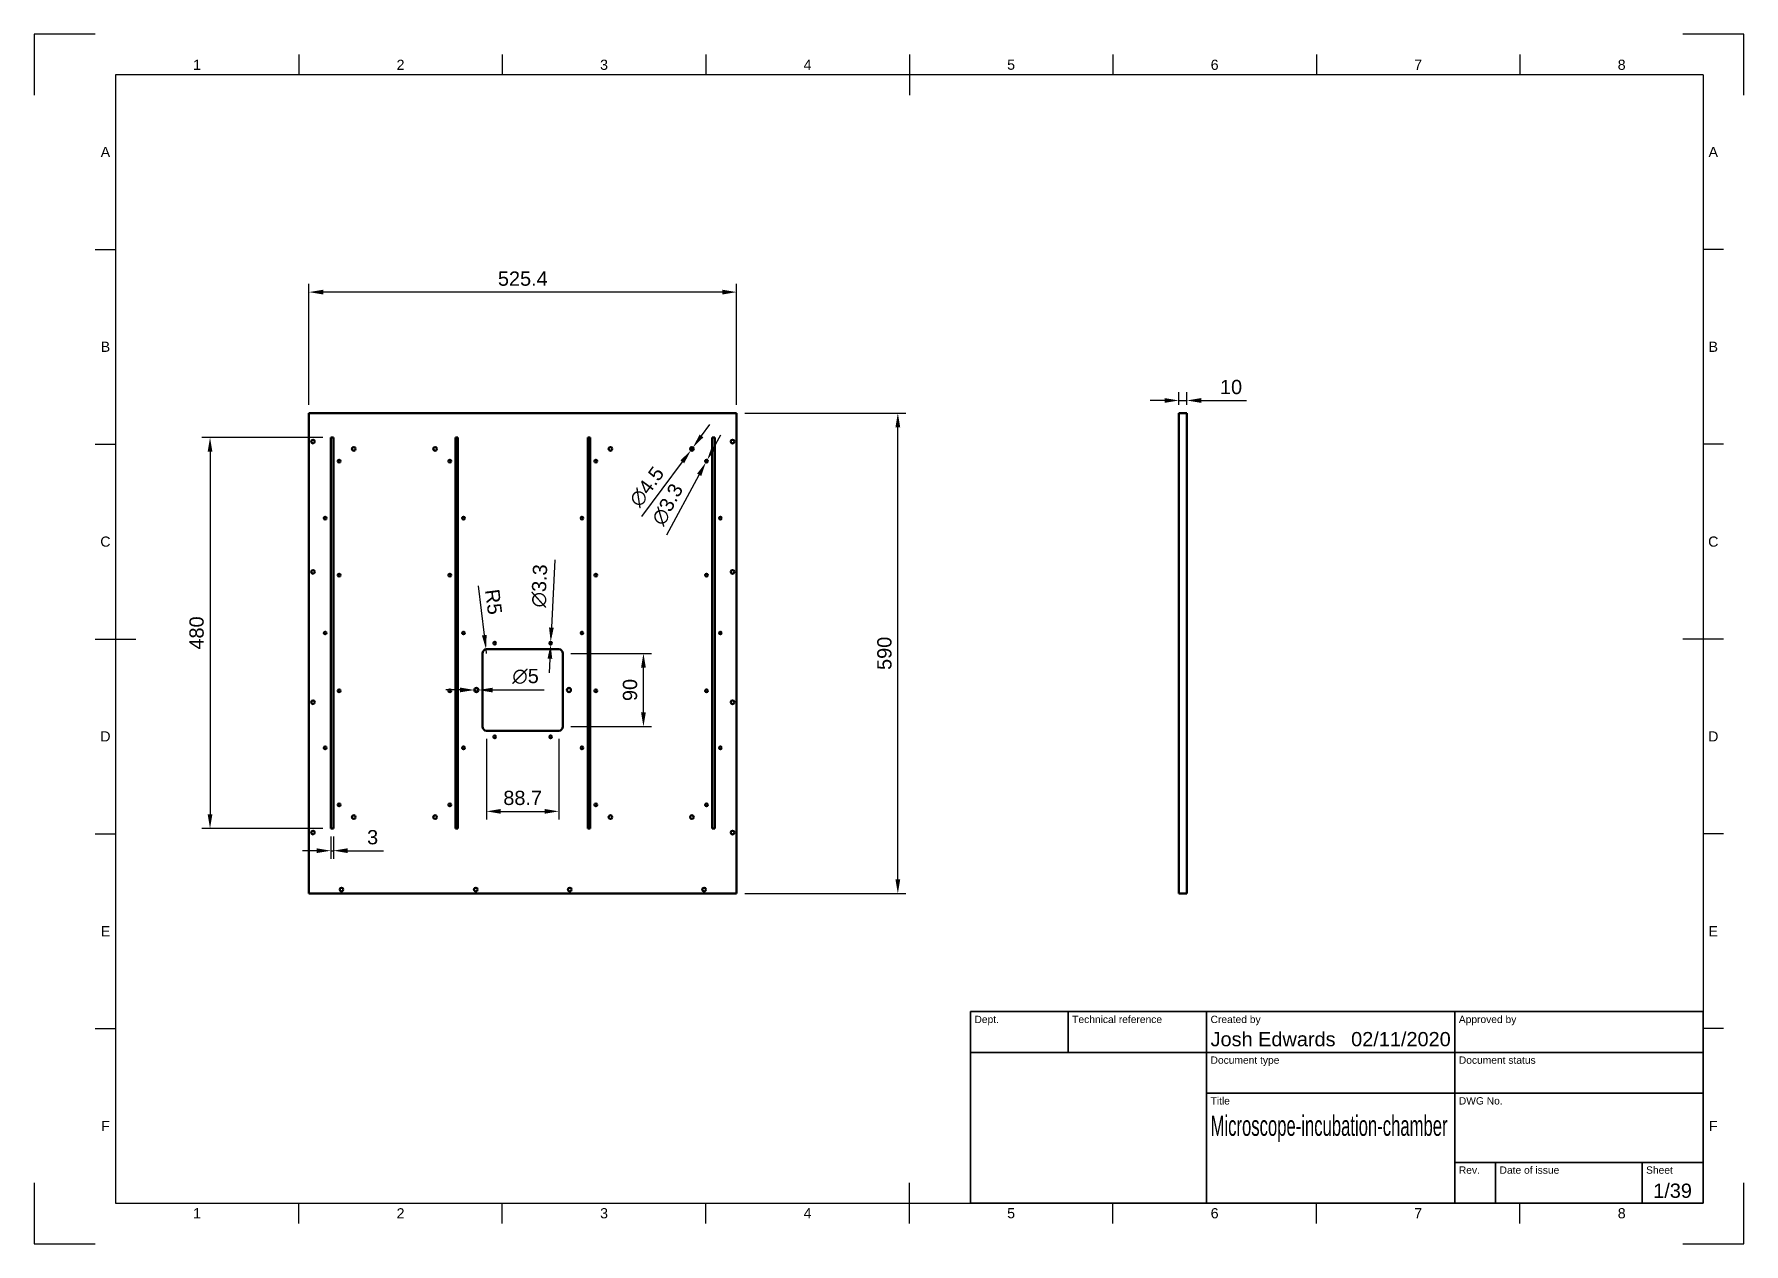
# Model space of a CAD drawing. Header units: millimetres. Extents: x 0 to 420, y 0 to 297.
import ezdxf
from ezdxf.enums import TextEntityAlignment as Align

# ---------------------------------------------------------------- set-up
doc = ezdxf.new("R2010")
doc.units = ezdxf.units.MM
doc.header["$LTSCALE"] = 0.75
for name, color, linetype, lineweight in [('Border', 7, 'Continuous', 25), ('Dimensions', 7, 'Continuous', 25), ('TitleBlock', 7, 'Continuous', 35), ('Visible', 7, 'Continuous', 50)]:
    doc.layers.add(name, color=color, linetype=linetype, lineweight=lineweight)
doc.styles.add('FusionTitle', font='')
doc.styles.get("Standard").update_dxf_attribs({"font": 'arial.ttf'})
doc.styles.get('FusionTitle').set_extended_font_data('Arial Unicode MS')
doc.dimstyles.new('ISO-25', dxfattribs={"dimtxt": 3.5, "dimasz": 3.5, "dimexe": 2, "dimexo": 2, "dimgap": 1.5, "dimtad": 1, "dimzin": 12, "dimdsep": 46, "dimtxsty": 'Standard', "dimcen": 0, "dimclrd": 256, "dimclre": 256, "dimclrt": 256, "dimazin": 3, "dimtp": 0.1, "dimtm": 0.1, "dimtfac": 0.714, "dimtmove": 0, "dimatfit": 3, "dimfxl": 1, "dimtzin": 12, "dimarcsym": 0})

# ---------------------------------------------------------------- blocks, each defined once
blk = doc.blocks.new('ISO_A3_SHEET')
at = {"layer": 'Border'}
for p, q in [((15, 297), (0, 297)), ((0, 297), (0, 282)), ((420, 297), (405, 297)), ((420, 282), (420, 297)), ((65, 292), (65, 287)), ((115, 292), (115, 287)), ((165, 292), (165, 287)), ((215, 292), (215, 282)), ((265, 292), (265, 287)), ((315, 292), (315, 287)), ((365, 292), (365, 287)), ((410, 287), (20, 287)), ((20, 287), (20, 10)), ((410, 287), (410, 10)), ((15, 244.16666), (20, 244.16666)), ((415, 244.16666), (410, 244.16666)), ((15, 196.33333), (20, 196.33333)), ((415, 196.33333), (410, 196.33333)), ((15, 148.5), (25, 148.5)), ((415, 148.5), (405, 148.5)), ((15, 100.66667), (20, 100.66667)), ((415, 100.66667), (410, 100.66667)), ((15, 52.83334), (20, 52.83334)), ((415, 52.83334), (410, 52.83334)), ((0, 15), (0, 0)), ((215, 5), (215, 15)), ((420, 0), (420, 15)), ((20, 10), (410, 10)), ((65, 5), (65, 10)), ((115, 5), (115, 10)), ((165, 5), (165, 10)), ((265, 5), (265, 10)), ((315, 5), (315, 10)), ((365, 5), (365, 10)), ((0, 0), (15, 0)), ((405, 0), (420, 0))]:
    blk.add_line(p, q, dxfattribs=at)
at = {"layer": 'Border', "style": 'FusionTitle'}
for s, p in [('1', (40, 289.5)), ('2', (90, 289.5)), ('3', (140, 289.5)), ('4', (190, 289.5)), ('5', (240, 289.5)), ('6', (290, 289.5)), ('7', (340, 289.5)), ('8', (390, 289.5)), ('A', (17.5, 268.08333)), ('A', (412.5, 268.08333)), ('B', (17.5, 220.25)), ('B', (412.5, 220.25)), ('C', (17.5, 172.41667)), ('C', (412.5, 172.41667)), ('D', (17.5, 124.58334)), ('D', (412.5, 124.58334)), ('E', (17.5, 76.75001)), ('E', (412.5, 76.75001)), ('F', (17.5, 28.91668)), ('F', (412.5, 28.91668)), ('1', (40, 7.5)), ('2', (90, 7.5)), ('3', (140, 7.5)), ('4', (190, 7.5)), ('5', (240, 7.5)), ('6', (290, 7.5)), ('7', (340, 7.5)), ('8', (390, 7.5))]:
    blk.add_text(s, height=2.5, dxfattribs=at).set_placement(p, align=Align.MIDDLE)
blk = doc.blocks.new('ISO_TITLEBLOCK')
at = {"layer": 'TitleBlock'}
for p, q in [((0, 47), (-180, 47)), ((-180, 47), (-180, 0)), ((-156, 37), (-156, 47)), ((-122, 0), (-122, 47)), ((-61, 0), (-61, 47)), ((0, 0), (0, 47)), ((-180, 37), (0, 37)), ((-122, 27), (0, 27)), ((-61, 10), (0, 10)), ((-51, 0), (-51, 10)), ((-15, 0), (-15, 10)), ((-180, 0), (0, 0))]:
    blk.add_line(p, q, dxfattribs=at)
at = {"layer": 'TitleBlock', "style": 'FusionTitle'}
for s, p in [('Dept.', (-179, 46)), ('Technical reference', (-155, 46)), ('Created by', (-121, 46)), ('Approved by', (-60, 46)), ('Document type', (-121, 36)), ('Document status', (-60, 36)), ('Title', (-121, 26)), ('DWG No.', (-60, 26)), ('Rev.', (-60, 9)), ('Date of issue', (-50, 9)), ('Sheet', (-14, 9))]:
    blk.add_text(s, height=1.8, dxfattribs=at).set_placement(p, align=Align.TOP_LEFT)
for tag, p, height in [('DEPT', (-179, 38.5), 3.5), ('TECHNICAL_REFERENCE', (-155, 38.5), 3.5), ('CREATED_BY', (-121, 38.5), 3.5), ('APPROVED_BY', (-60, 38.5), 3.5), ('DOCUMENT_TYPE', (-121, 28.5), 3.5), ('DOCUMENT_STATUS', (-60, 28.5), 3.5), ('TITLE_1', (-121, 16.5), 5), ('TITLE_2', (-121, 9), 5), ('TITLE_3', (-121, 1.5), 5), ('DATE_OF_ISSUE', (-50, 1.5), 3.5)]:
    blk.add_attdef(tag, p, '', height=height, dxfattribs=at)
for tag, p in [('CREATED_DATE', (-62, 38.5)), ('APPROVED_DATE', (-1, 38.5))]:
    blk.add_attdef(tag, text='', height=3.5, dxfattribs=at).set_placement(p, align=Align.RIGHT)
for tag, height, p in [('DRAWING_NUMBER', 5, (-30.5, 16.6)), ('REV', 3.5, (-56, 3.1)), ('SHEET', 3.5, (-7.5, 3.1))]:
    blk.add_attdef(tag, text='', height=height, dxfattribs=at).set_placement(p, align=Align.MIDDLE)
blk = doc.blocks.new('*D17')
at = {"layer": 'Defpoints', "color": 0, "transparency": 16777216}
for p in [(161.308633, 194.814567), (161.842872, 195.538852)]:
    blk.add_point(p, dxfattribs=at)
at = {"layer": 'Dimensions', "lineweight": -2, "transparency": 16777216}
for p, q in [((163.920468, 198.355516), (165.998064, 201.17218)), ((161.842872, 195.538852), (161.308633, 194.814567)), ((149.314172, 178.553287), (159.231038, 191.997903))]:
    blk.add_line(p, q, dxfattribs=at)
at = {"layer": 'Dimensions', "transparency": 16777216}
for points in [[(163.451024, 198.701782), (164.389912, 198.00925), (161.842872, 195.538852)], [(158.761594, 192.344169), (159.700482, 191.651637), (161.308633, 194.814567)]]:
    blk.add_solid(points, dxfattribs=at)
at = {"layer": 'Dimensions', "transparency": 16777216, "insert": (150.509779, 185.87653), "char_height": 3.5, "attachment_point": 5, "rotation": 53.58717854}
blk.add_mtext('∅4.5', dxfattribs=at)
blk = doc.blocks.new('*D18')
at = {"layer": 'Defpoints', "color": 0, "transparency": 16777216}
for p in [(165.019318, 191.886145), (165.332188, 192.467275)]:
    blk.add_point(p, dxfattribs=at)
at = {"layer": 'Dimensions', "lineweight": -2, "transparency": 16777216}
for p, q in [((166.99135, 195.549025), (168.650512, 198.630774)), ((165.332188, 192.467275), (165.019318, 191.886145)), ((155.453025, 174.117584), (163.360156, 188.804395))]:
    blk.add_line(p, q, dxfattribs=at)
at = {"layer": 'Dimensions', "transparency": 16777216}
for points in [[(166.477725, 195.825552), (167.504975, 195.272498), (165.332188, 192.467275)], [(162.846531, 189.080922), (163.873781, 188.527868), (165.019318, 191.886145)]]:
    blk.add_solid(points, dxfattribs=at)
at = {"layer": 'Dimensions', "transparency": 16777216, "insert": (155.596613, 181.52471), "char_height": 3.5, "attachment_point": 5, "rotation": 61.7027445}
blk.add_mtext('∅3.3', dxfattribs=at)
blk = doc.blocks.new('*D19')
at = {"layer": 'Defpoints', "color": 0, "transparency": 16777216}
for p in [(67.495753, 233.675195), (67.495753, 203.97671), (172.575753, 203.97671)]:
    blk.add_point(p, dxfattribs=at)
at = {"layer": 'Dimensions', "lineweight": -2, "transparency": 16777216}
for p, q in [((67.495753, 205.97671), (67.495753, 235.675195)), ((172.575753, 205.97671), (172.575753, 235.675195)), ((169.075753, 233.675195), (70.995753, 233.675195))]:
    blk.add_line(p, q, dxfattribs=at)
at = {"layer": 'Dimensions', "transparency": 16777216}
for points in [[(70.995753, 234.258528), (70.995753, 233.091861), (67.495753, 233.675195)], [(169.075753, 234.258528), (169.075753, 233.091861), (172.575753, 233.675195)]]:
    blk.add_solid(points, dxfattribs=at)
at = {"layer": 'Dimensions', "transparency": 16777216, "insert": (120.035753, 236.9622), "char_height": 3.5, "attachment_point": 5}
blk.add_mtext('525.4', dxfattribs=at)
blk = doc.blocks.new('*D20')
at = {"layer": 'Defpoints', "color": 0, "transparency": 16777216}
for p in [(172.575753, 203.97671), (212.173733, 203.97671), (172.575753, 85.97671)]:
    blk.add_point(p, dxfattribs=at)
at = {"layer": 'Dimensions', "lineweight": -2, "transparency": 16777216}
for p, q in [((174.575753, 203.97671), (214.173733, 203.97671)), ((212.173733, 89.47671), (212.173733, 200.47671)), ((174.575753, 85.97671), (214.173733, 85.97671))]:
    blk.add_line(p, q, dxfattribs=at)
at = {"layer": 'Dimensions', "transparency": 16777216}
for points in [[(211.590399, 200.47671), (212.757066, 200.47671), (212.173733, 203.97671)], [(211.590399, 89.47671), (212.757066, 89.47671), (212.173733, 85.97671)]]:
    blk.add_solid(points, dxfattribs=at)
at = {"layer": 'Dimensions', "transparency": 16777216, "insert": (208.886727, 144.97671), "char_height": 3.5, "attachment_point": 5, "rotation": 90}
blk.add_mtext('590', dxfattribs=at)
blk = doc.blocks.new('*D21')
at = {"layer": 'Defpoints', "color": 0, "transparency": 16777216}
for p in [(72.895753, 197.97671), (43.197268, 101.97671), (72.895753, 101.97671)]:
    blk.add_point(p, dxfattribs=at)
at = {"layer": 'Dimensions', "lineweight": -2, "transparency": 16777216}
for p, q in [((70.895753, 197.97671), (41.197268, 197.97671)), ((43.197268, 194.47671), (43.197268, 105.47671)), ((70.895753, 101.97671), (41.197268, 101.97671))]:
    blk.add_line(p, q, dxfattribs=at)
at = {"layer": 'Dimensions', "transparency": 16777216}
for points in [[(42.613935, 194.47671), (43.780601, 194.47671), (43.197268, 197.97671)], [(42.613935, 105.47671), (43.780601, 105.47671), (43.197268, 101.97671)]]:
    blk.add_solid(points, dxfattribs=at)
at = {"layer": 'Dimensions', "transparency": 16777216, "insert": (39.910263, 149.97671), "char_height": 3.5, "attachment_point": 5, "rotation": 90}
blk.add_mtext('480', dxfattribs=at)
blk = doc.blocks.new('*D22')
at = {"layer": 'Defpoints', "color": 0, "transparency": 16777216}
for p in [(72.895753, 101.97671), (73.495753, 101.97671), (73.495753, 96.523202)]:
    blk.add_point(p, dxfattribs=at)
at = {"layer": 'Dimensions', "lineweight": -2, "transparency": 16777216}
for p, q in [((72.895753, 99.97671), (72.895753, 94.523202)), ((73.495753, 99.97671), (73.495753, 94.523202)), ((69.395753, 96.523202), (65.895753, 96.523202)), ((72.895753, 96.523202), (73.495753, 96.523202)), ((76.995753, 96.523202), (85.787704, 96.523202))]:
    blk.add_line(p, q, dxfattribs=at)
at = {"layer": 'Dimensions', "transparency": 16777216}
for points in [[(69.395753, 97.106535), (69.395753, 95.939868), (72.895753, 96.523202)], [(76.995753, 97.106535), (76.995753, 95.939868), (73.495753, 96.523202)]]:
    blk.add_solid(points, dxfattribs=at)
at = {"layer": 'Dimensions', "transparency": 16777216, "insert": (83.141728, 99.811401), "char_height": 3.5, "attachment_point": 5}
blk.add_mtext('3', dxfattribs=at)
blk = doc.blocks.new('*D23')
at = {"layer": 'Defpoints', "color": 0, "transparency": 16777216}
for p in [(111.135753, 125.97671), (128.875753, 125.97671), (128.875753, 106.17772)]:
    blk.add_point(p, dxfattribs=at)
at = {"layer": 'Dimensions', "lineweight": -2, "transparency": 16777216}
for p, q in [((111.135753, 123.97671), (111.135753, 104.17772)), ((128.875753, 123.97671), (128.875753, 104.17772)), ((114.635753, 106.17772), (125.375753, 106.17772))]:
    blk.add_line(p, q, dxfattribs=at)
at = {"layer": 'Dimensions', "transparency": 16777216}
for points in [[(114.635753, 106.761053), (114.635753, 105.594387), (111.135753, 106.17772)], [(125.375753, 106.761053), (125.375753, 105.594387), (128.875753, 106.17772)]]:
    blk.add_solid(points, dxfattribs=at)
at = {"layer": 'Dimensions', "transparency": 16777216, "insert": (120.005753, 109.464725), "char_height": 3.5, "attachment_point": 5}
blk.add_mtext('88.7', dxfattribs=at)
blk = doc.blocks.new('*D24')
at = {"layer": 'Defpoints', "color": 0, "transparency": 16777216}
for p in [(129.875753, 144.97671), (149.674743, 144.97671), (129.875753, 126.97671)]:
    blk.add_point(p, dxfattribs=at)
at = {"layer": 'Dimensions', "lineweight": -2, "transparency": 16777216}
for p, q in [((131.875753, 144.97671), (151.674743, 144.97671)), ((149.674743, 130.47671), (149.674743, 141.47671)), ((131.875753, 126.97671), (151.674743, 126.97671))]:
    blk.add_line(p, q, dxfattribs=at)
at = {"layer": 'Dimensions', "transparency": 16777216}
for points in [[(149.091409, 141.47671), (150.258076, 141.47671), (149.674743, 144.97671)], [(149.091409, 130.47671), (150.258076, 130.47671), (149.674743, 126.97671)]]:
    blk.add_solid(points, dxfattribs=at)
at = {"layer": 'Dimensions', "transparency": 16777216, "insert": (146.387737, 135.97671), "char_height": 3.5, "attachment_point": 5, "rotation": 90}
blk.add_mtext('90', dxfattribs=at)
blk = doc.blocks.new('*D25')
at = {"layer": 'Defpoints', "color": 0, "transparency": 16777216}
for p in [(111.01119, 145.968922), (111.135753, 144.97671)]:
    blk.add_point(p, dxfattribs=at)
at = {"layer": 'Dimensions', "lineweight": -2, "transparency": 16777216}
for p, q in [((109.059265, 161.517068), (110.57522, 149.441662)), ((111.135753, 144.97671), (111.01119, 145.968922))]:
    blk.add_line(p, q, dxfattribs=at)
at = {"layer": 'Dimensions', "transparency": 16777216}
blk.add_solid([(111.15401, 149.514324), (109.996429, 149.369001), (111.01119, 145.968922)], dxfattribs=at)
at = {"layer": 'Dimensions', "transparency": 16777216, "insert": (112.853556, 157.624283), "char_height": 3.5, "attachment_point": 5, "rotation": 277.15551816}
blk.add_mtext('R5', dxfattribs=at)
blk = doc.blocks.new('*D26')
at = {"layer": 'Defpoints', "color": 0, "transparency": 16777216}
for p in [(108.135758, 135.978987), (109.135748, 135.974432)]:
    blk.add_point(p, dxfattribs=at)
at = {"layer": 'Dimensions', "lineweight": -2, "transparency": 16777216}
for p, q in [((104.635794, 135.994931), (101.135831, 136.010875)), ((108.135758, 135.978987), (109.135748, 135.974432)), ((125.264161, 135.90096), (112.635711, 135.958488))]:
    blk.add_line(p, q, dxfattribs=at)
at = {"layer": 'Dimensions', "transparency": 16777216}
for points in [[(104.638452, 136.578259), (104.633137, 135.411604), (108.135758, 135.978987)], [(112.638369, 136.541816), (112.633054, 135.375161), (109.135748, 135.974432)]]:
    blk.add_solid(points, dxfattribs=at)
at = {"layer": 'Dimensions', "transparency": 16777216, "insert": (120.715338, 139.306608), "char_height": 3.5, "attachment_point": 5, "rotation": 359.73901692}
blk.add_mtext('∅5', dxfattribs=at)
blk = doc.blocks.new('*D27')
at = {"layer": 'Defpoints', "color": 0, "transparency": 16777216}
for p in [(126.85981, 147.147095), (126.891695, 147.806324)]:
    blk.add_point(p, dxfattribs=at)
at = {"layer": 'Dimensions', "lineweight": -2, "transparency": 16777216}
for p, q in [((127.866613, 167.962843), (127.060784, 151.302238)), ((126.85981, 147.147095), (126.891695, 147.806324)), ((126.690722, 143.651182), (126.521634, 140.155269))]:
    blk.add_line(p, q, dxfattribs=at)
at = {"layer": 'Dimensions', "transparency": 16777216}
for points in [[(126.478131, 151.330419), (127.643436, 151.274056), (126.891695, 147.806324)], [(126.10807, 143.679363), (127.273374, 143.623001), (126.85981, 147.147095)]]:
    blk.add_solid(points, dxfattribs=at)
at = {"layer": 'Dimensions', "transparency": 16777216, "insert": (124.167304, 161.544024), "char_height": 3.5, "attachment_point": 5, "rotation": 87.23090478}
blk.add_mtext('∅3.3', dxfattribs=at)
blk = doc.blocks.new('*D28')
at = {"layer": 'Defpoints', "color": 0, "transparency": 16777216}
for p in [(283.193099, 207.066645), (281.193099, 203.976709), (283.193099, 203.976709)]:
    blk.add_point(p, dxfattribs=at)
at = {"layer": 'Dimensions', "lineweight": -2, "transparency": 16777216}
for p, q in [((277.693099, 207.066645), (274.193099, 207.066645)), ((281.193099, 205.976709), (281.193099, 209.066645)), ((281.193099, 207.066645), (283.193099, 207.066645)), ((283.193099, 205.976709), (283.193099, 209.066645)), ((286.693099, 207.066645), (297.865336, 207.066645))]:
    blk.add_line(p, q, dxfattribs=at)
at = {"layer": 'Dimensions', "transparency": 16777216}
for points in [[(277.693099, 207.649979), (277.693099, 206.483312), (281.193099, 207.066645)], [(286.693099, 207.649979), (286.693099, 206.483312), (283.193099, 207.066645)]]:
    blk.add_solid(points, dxfattribs=at)
at = {"layer": 'Dimensions', "transparency": 16777216, "insert": (294.029217, 210.353651), "char_height": 3.5, "attachment_point": 5}
blk.add_mtext('10', dxfattribs=at)

msp = doc.modelspace()

# ---------------------------------------------------------------- linework, layer by layer
at = {"layer": 'Visible'}
for p, q in [((172.575753, 203.97671, 1), (67.495753, 203.97671, 1)), ((67.495753, 203.97671, 1), (67.495753, 85.97671, 1)), ((172.575753, 85.97671, 1), (172.575753, 203.97671, 1)), ((72.895753, 197.97671, 1), (72.895753, 101.97671, 1)), ((73.495753, 197.97671, 1), (72.895753, 197.97671, 1)), ((73.495753, 101.97671, 1), (73.495753, 197.97671, 1)), ((104.095753, 197.97671, 1), (103.495753, 197.97671, 1)), ((103.495753, 197.97671, 1), (103.495753, 101.97671, 1)), ((104.095753, 101.97671, 1), (104.095753, 197.97671, 1)), ((136.575753, 197.97671, 1), (135.975753, 197.97671, 1)), ((135.975753, 197.97671, 1), (135.975753, 101.97671, 1)), ((136.575753, 101.97671, 1), (136.575753, 197.97671, 1)), ((167.175753, 197.97671, 1), (166.575753, 197.97671, 1)), ((166.575753, 197.97671, 1), (166.575753, 101.97671, 1)), ((167.175753, 101.97671, 1), (167.175753, 197.97671, 1)), ((110.135753, 144.97671, 1), (110.135753, 126.97671, 1)), ((128.875753, 145.97671, 1), (111.135753, 145.97671, 1)), ((129.875753, 126.97671, 1), (129.875753, 144.97671, 1)), ((111.135753, 125.97671, 1), (128.875753, 125.97671, 1)), ((72.895753, 101.97671, 1), (73.495753, 101.97671, 1)), ((103.495753, 101.97671, 1), (104.095753, 101.97671, 1)), ((135.975753, 101.97671, 1), (136.575753, 101.97671, 1)), ((166.575753, 101.97671, 1), (167.175753, 101.97671, 1)), ((67.495753, 85.97671, 1), (172.575753, 85.97671, 1))]:
    msp.add_line(p, q, dxfattribs=at)
at = {"layer": 'Visible', "extrusion": (1, -2e-16, 2.967e-13)}
for p, q in [((281.193099, 85.976709, 52.54), (281.193099, 203.976709, 52.54)), ((281.193099, 203.976709, 52.54), (283.193099, 203.976709, 52.54)), ((283.193099, 203.976709, 52.54), (283.193099, 85.976709, 52.54)), ((281.193099, 85.976709, 52.54), (283.193099, 85.976709, 52.54))]:
    msp.add_line(p, q, dxfattribs=at)
at = {"layer": 'Visible'}
for centre, radius in [((68.495753, 196.97671, 1), 0.45), ((171.575753, 196.97671, 1), 0.45), ((78.495753, 195.17671, 1), 0.45), ((98.495753, 195.17671, 1), 0.45), ((141.575753, 195.17671, 1), 0.45), ((161.575753, 195.17671, 1), 0.45), ((74.895753, 192.17671, 1), 0.33), ((102.095753, 192.17671, 1), 0.33), ((137.975753, 192.17671, 1), 0.33), ((165.175753, 192.17671, 1), 0.33), ((71.495753, 178.17671, 1), 0.33), ((105.495753, 178.17671, 1), 0.33), ((134.575753, 178.17671, 1), 0.33), ((168.575753, 178.17671, 1), 0.33), ((68.495753, 164.97671, 1), 0.45), ((74.895753, 164.17671, 1), 0.33), ((102.095753, 164.17671, 1), 0.33), ((137.975753, 164.17671, 1), 0.33), ((165.175753, 164.17671, 1), 0.33), ((171.575753, 164.97671, 1), 0.45), ((71.495753, 149.97671, 1), 0.33), ((105.495753, 149.97671, 1), 0.33), ((113.135753, 147.47671, 1), 0.33), ((126.875753, 147.47671, 1), 0.33), ((134.575753, 149.97671, 1), 0.33), ((168.575753, 149.97671, 1), 0.33), ((74.895753, 135.77671, 1), 0.33), ((102.095753, 135.77671, 1), 0.33), ((108.635753, 135.97671, 1), 0.5), ((131.375753, 135.97671, 1), 0.5), ((137.975753, 135.77671, 1), 0.33), ((165.175753, 135.77671, 1), 0.33), ((68.495753, 132.97671, 1), 0.45), ((171.575753, 132.97671, 1), 0.45), ((71.495753, 121.77671, 1), 0.33), ((105.495753, 121.77671, 1), 0.33), ((113.135753, 124.47671, 1), 0.33), ((126.875753, 124.47671, 1), 0.33), ((134.575753, 121.77671, 1), 0.33), ((168.575753, 121.77671, 1), 0.33), ((74.895753, 107.77671, 1), 0.33), ((78.495753, 104.77671, 1), 0.45), ((98.495753, 104.77671, 1), 0.45), ((102.095753, 107.77671, 1), 0.33), ((137.975753, 107.77671, 1), 0.33), ((141.575753, 104.77671, 1), 0.45), ((161.575753, 104.77671, 1), 0.45), ((165.175753, 107.77671, 1), 0.33), ((68.495753, 100.97671, 1), 0.45), ((171.575753, 100.97671, 1), 0.45), ((75.495753, 86.97671, 1), 0.45), ((108.495753, 86.97671, 1), 0.45), ((131.575753, 86.97671, 1), 0.45), ((164.575753, 86.97671, 1), 0.45)]:
    msp.add_circle(centre, radius, dxfattribs=at)
for centre, start, end in [((111.135753, 144.97671, 1), 90, 180), ((128.875753, 144.97671, 1), 0, 90), ((111.135753, 126.97671, 1), 180, 270), ((128.875753, 126.97671, 1), 270, 0)]:
    msp.add_arc(centre, 1, start, end, dxfattribs=at)

# ---------------------------------------------------------------- block references
at = {"layer": 'Border'}
msp.add_blockref('ISO_A3_SHEET', (0, 0), dxfattribs=at)
at = {"layer": 'TitleBlock'}
ref = msp.add_blockref('ISO_TITLEBLOCK', (410, 10), dxfattribs=at)
ref.add_attrib('CREATED_DATE', '02/11/2020', dxfattribs={"height": 3.5, "style": 'FusionTitle'}).set_placement((348, 48.5), align=Align.RIGHT)
ref.add_attrib('SHEET', '1/39', dxfattribs={"height": 3.5, "style": 'FusionTitle'}).set_placement((402.5, 13.1), align=Align.MIDDLE)
ref.add_attrib('TITLE_1', 'Microscope-incubation-chamber', (289, 26.5), dxfattribs={"height": 5, "style": 'FusionTitle', "width": 0.585891})
ref.add_attrib('CREATED_BY', 'Josh Edwards', (289, 48.5), dxfattribs={"height": 3.5, "style": 'FusionTitle'})

# ---------------------------------------------------------------- dimensions: what is measured, and where the dimension line sits
at = {"layer": 'Dimensions'}
dim = msp.add_linear_dim(base=(67.495753, 233.675195), p1=(172.575753, 203.97671), p2=(67.495753, 203.97671), dimstyle='ISO-25', override={"dimlfac": 5, "dimclrd": 256, "dimclre": 256}, dxfattribs=at)
dim.commit()
dim.dimension.update_dxf_attribs({"geometry": '*D19', "text_midpoint": (120.035753, 236.9622)})
for p1, p2, distance, picture, middle in [((281.193099, 203.976709), (283.193099, 203.976709), 3.089936, '*D28', (294.029217, 210.353651)), ((172.575753, 85.97671), (172.575753, 203.97671), -39.59798, '*D20', (208.886727, 144.97671)), ((72.895753, 197.97671), (72.895753, 101.97671), -29.698485, '*D21', (39.910263, 149.97671)), ((129.875753, 126.97671), (129.875753, 144.97671), -19.79899, '*D24', (146.387737, 135.97671)), ((111.135753, 125.97671), (128.875753, 125.97671), -19.79899, '*D23', (120.005753, 109.464725)), ((72.895753, 101.97671), (73.495753, 101.97671), -5.453508, '*D22', (83.141728, 99.811401))]:
    dim = msp.add_aligned_dim(p1=p1, p2=p2, distance=distance, dimstyle='ISO-25', override={"dimlfac": 5, "dimclrd": 256, "dimclre": 256}, dxfattribs=at)
    dim.commit()
    dim.dimension.update_dxf_attribs({"geometry": picture, "text_midpoint": middle})
for p1, p2, picture, middle in [((161.842872, 195.538852), (161.308633, 194.814567), '*D17', (153.233807, 183.867263)), ((165.332188, 192.467275), (165.019318, 191.886145), '*D18', (158.577009, 179.920115)), ((108.135758, 135.978987), (109.135748, 135.974432), '*D26', (120.699918, 135.921752))]:
    dim = msp.add_diameter_dim_2p(p1=p1, p2=p2, dimstyle='ISO-25', override={"dimlfac": 5, "dimclrd": 256, "dimclre": 256}, dxfattribs=at)
    dim.commit()
    dim.dimension.update_dxf_attribs({"geometry": picture, "text_midpoint": middle, "dimtype": 163})
dim = msp.add_diameter_dim_2p(p1=(126.85981, 147.147095), p2=(126.891695, 147.806324), dimstyle='ISO-25', override={"dimlfac": 5, "dimclrd": 256, "dimclre": 256}, dxfattribs=at)
dim.commit()
dim.dimension.update_dxf_attribs({"geometry": '*D27', "text_midpoint": (124.167304, 161.544024)})
dim = msp.add_radius_dim(center=(111.135753, 144.97671), mpoint=(111.01119, 145.968922), dimstyle='ISO-25', override={"dimlfac": 5, "dimse1": 1, "dimclrd": 256, "dimclre": 256}, dxfattribs=at)
dim.commit()
dim.dimension.update_dxf_attribs({"geometry": '*D25', "text_midpoint": (109.599257, 157.215736), "dimtype": 164})

doc.saveas('drawing.dxf')
